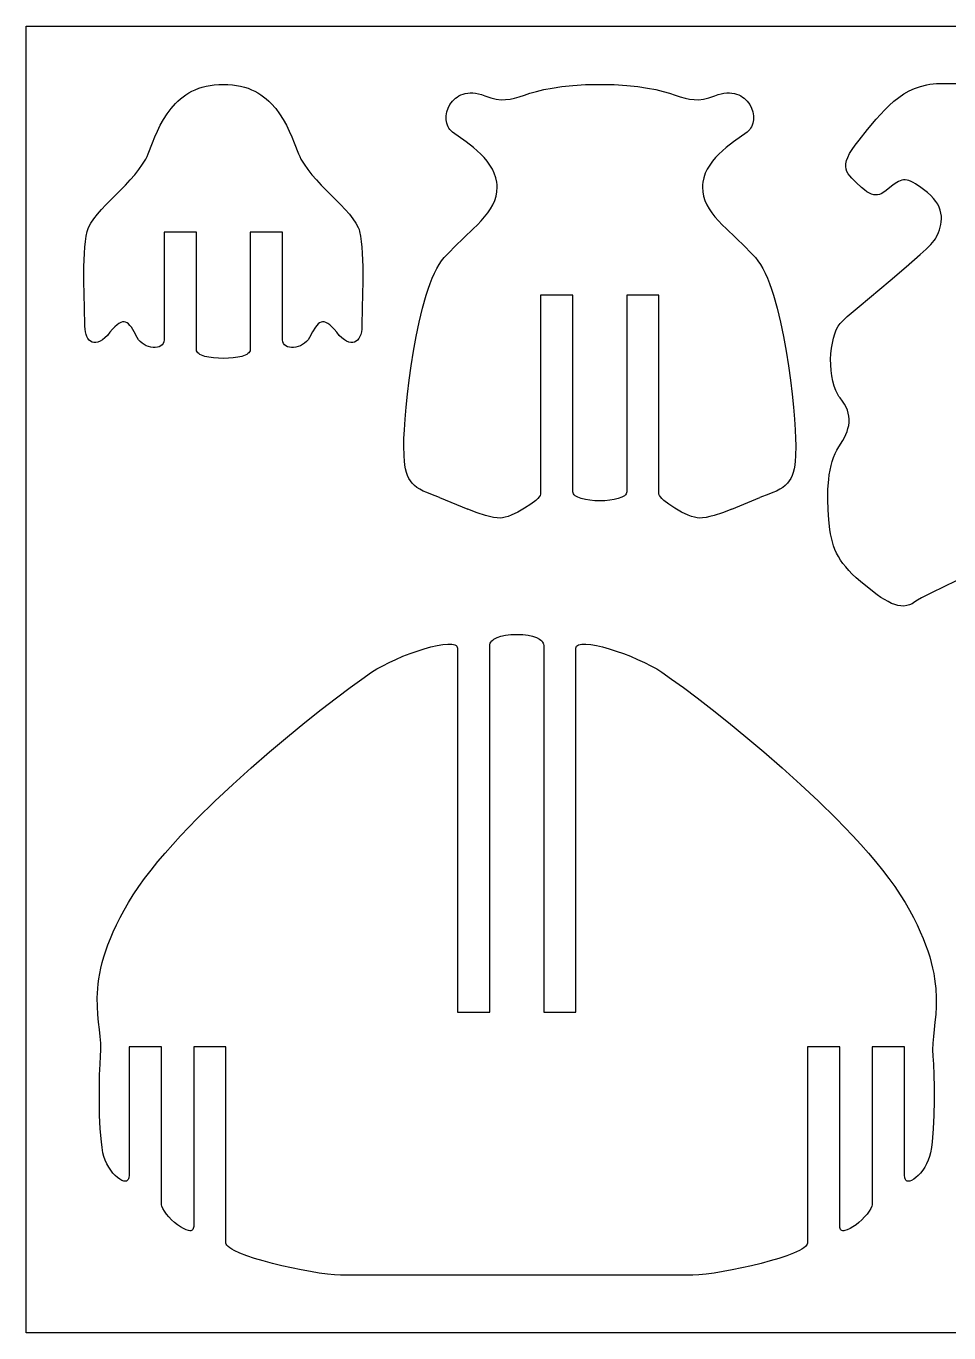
# Model space of a CAD drawing. Extents: x -1907 to 1907, y -3764 to 3764.
# Drawn here: x -1907 to -877, y 2307 to 3764 of the extents above; entities that cross this region are included whole.
import ezdxf

# ---------------------------------------------------------------- set-up
doc = ezdxf.new("R2010")
doc.units = 0
doc.header["$MEASUREMENT"] = 0
doc.layers.get('0').update_dxf_attribs({"linetype": 'CONTINUOUS'})

msp = doc.modelspace()

# ---------------------------------------------------------------- linework, layer by layer
for p, q in [((-1907, 3764.3), (1907, 3764.3)), ((-1907, 2306.6), (-1907, 3764.3)), ((-1728.7, 3687.7), (-1725.3, 3689.7)), ((-1725.3, 3689.7), (-1721.9, 3691.6)), ((-1721.9, 3691.6), (-1718.2, 3693.3)), ((-1718.2, 3693.3), (-1714.3, 3694.9)), ((-1714.3, 3694.9), (-1710.3, 3696.2)), ((-1710.3, 3696.2), (-1706, 3697.3)), ((-1706, 3697.3), (-1701.5, 3698.2)), ((-1701.5, 3698.2), (-1696.9, 3698.8)), ((-1696.9, 3698.8), (-1692, 3699.2)), ((-1692, 3699.2), (-1686.8, 3699.3)), ((-1686.8, 3699.3), (-1681.7, 3699.2)), ((-1681.7, 3699.2), (-1676.8, 3698.8)), ((-1676.8, 3698.8), (-1672.1, 3698.2)), ((-1672.1, 3698.2), (-1667.7, 3697.3)), ((-1667.7, 3697.3), (-1663.4, 3696.2)), ((-1663.4, 3696.2), (-1659.3, 3694.9)), ((-1659.3, 3694.9), (-1655.5, 3693.3)), ((-1655.5, 3693.3), (-1651.8, 3691.6)), ((-1651.8, 3691.6), (-1648.3, 3689.7)), ((-1648.3, 3689.7), (-1645, 3687.7)), ((-1421.7, 3687.5), (-1419.3, 3688.4)), ((-1419.3, 3688.4), (-1416.8, 3689.1)), ((-1416.8, 3689.1), (-1414.1, 3689.6)), ((-1414.1, 3689.6), (-1411.3, 3689.8)), ((-1411.3, 3689.8), (-1408.4, 3689.7)), ((-1408.4, 3689.7), (-1405.3, 3689.4)), ((-1405.3, 3689.4), (-1402, 3688.8)), ((-1402, 3688.8), (-1398.7, 3687.9)), ((-1398.7, 3687.9), (-1395.1, 3686.6)), ((-1350.9, 3687.3), (-1344.6, 3689.3)), ((-1344.6, 3689.3), (-1337.4, 3691.4)), ((-1337.4, 3691.4), (-1329.3, 3693.4)), ((-1329.3, 3693.4), (-1319.9, 3695.2)), ((-1319.9, 3695.2), (-1309.2, 3696.9)), ((-1309.2, 3696.9), (-1296.9, 3698.2)), ((-1296.9, 3698.2), (-1282.8, 3699)), ((-1282.8, 3699), (-1266.7, 3699.3)), ((-1266.7, 3699.3), (-1250.6, 3699)), ((-1250.6, 3699), (-1236.5, 3698.2)), ((-1236.5, 3698.2), (-1224.1, 3696.9)), ((-1224.1, 3696.9), (-1213.4, 3695.2)), ((-1213.4, 3695.2), (-1204, 3693.4)), ((-1204, 3693.4), (-1195.9, 3691.4)), ((-1195.9, 3691.4), (-1188.8, 3689.3)), ((-1188.8, 3689.3), (-1182.4, 3687.3)), ((-1138.2, 3686.6), (-1134.7, 3687.9)), ((-1134.7, 3687.9), (-1131.3, 3688.8)), ((-1131.3, 3688.8), (-1128.1, 3689.4)), ((-1128.1, 3689.4), (-1125, 3689.7)), ((-1125, 3689.7), (-1122, 3689.8)), ((-1122, 3689.8), (-1119.2, 3689.6)), ((-1119.2, 3689.6), (-1116.5, 3689.1)), ((-1116.5, 3689.1), (-1114, 3688.4)), ((-1114, 3688.4), (-1111.6, 3687.5)), ((-933, 3684.8), (-927.3, 3688.6)), ((-927.3, 3688.6), (-921.4, 3692)), ((-921.4, 3692), (-915.3, 3694.8)), ((-915.3, 3694.8), (-908.7, 3697.1)), ((-908.7, 3697.1), (-901.8, 3698.8)), ((-901.8, 3698.8), (-898.2, 3699.4)), ((-898.2, 3699.4), (-894.6, 3699.9)), ((-894.6, 3699.9), (-890.8, 3700.1)), ((-890.8, 3700.1), (-886.8, 3700.2)), ((-886.8, 3700.2), (-646.8, 3700.2)), ((-1745.2, 3672.3), (-1740.3, 3677.9)), ((-1740.3, 3677.9), (-1737.6, 3680.5)), ((-1737.6, 3680.5), (-1734.8, 3683)), ((-1734.8, 3683), (-1731.8, 3685.4)), ((-1731.8, 3685.4), (-1728.7, 3687.7)), ((-1645, 3687.7), (-1641.9, 3685.4)), ((-1641.9, 3685.4), (-1638.9, 3683)), ((-1638.9, 3683), (-1636, 3680.5)), ((-1636, 3680.5), (-1633.4, 3677.9)), ((-1633.4, 3677.9), (-1628.4, 3672.3)), ((-1436, 3672.7), (-1433.9, 3676.8)), ((-1433.9, 3676.8), (-1432.6, 3678.7)), ((-1432.6, 3678.7), (-1431.2, 3680.5)), ((-1431.2, 3680.5), (-1429.6, 3682.2)), ((-1429.6, 3682.2), (-1427.9, 3683.8)), ((-1427.9, 3683.8), (-1426, 3685.2)), ((-1426, 3685.2), (-1423.9, 3686.5)), ((-1423.9, 3686.5), (-1421.7, 3687.5)), ((-1395.1, 3686.6), (-1388.4, 3684.3)), ((-1388.4, 3684.3), (-1382.4, 3682.8)), ((-1382.4, 3682.8), (-1376.9, 3682.2)), ((-1376.9, 3682.2), (-1371.8, 3682.3)), ((-1371.8, 3682.3), (-1366.8, 3682.9)), ((-1366.8, 3682.9), (-1361.8, 3684)), ((-1361.8, 3684), (-1356.6, 3685.5)), ((-1356.6, 3685.5), (-1350.9, 3687.3)), ((-1182.4, 3687.3), (-1176.8, 3685.5)), ((-1176.8, 3685.5), (-1171.5, 3684)), ((-1171.5, 3684), (-1166.5, 3682.9)), ((-1166.5, 3682.9), (-1161.5, 3682.3)), ((-1161.5, 3682.3), (-1156.4, 3682.2)), ((-1156.4, 3682.2), (-1150.9, 3682.8)), ((-1150.9, 3682.8), (-1144.9, 3684.3)), ((-1144.9, 3684.3), (-1138.2, 3686.6)), ((-1111.6, 3687.5), (-1109.4, 3686.5)), ((-1109.4, 3686.5), (-1107.4, 3685.2)), ((-1107.4, 3685.2), (-1105.5, 3683.8)), ((-1105.5, 3683.8), (-1103.7, 3682.2)), ((-1103.7, 3682.2), (-1102.1, 3680.5)), ((-1102.1, 3680.5), (-1100.7, 3678.7)), ((-1100.7, 3678.7), (-1099.4, 3676.8)), ((-1099.4, 3676.8), (-1097.3, 3672.7)), ((-948.6, 3671), (-943.6, 3675.9)), ((-943.6, 3675.9), (-938.4, 3680.5)), ((-938.4, 3680.5), (-933, 3684.8)), ((-1757.2, 3653.6), (-1753.6, 3660.1)), ((-1753.6, 3660.1), (-1749.7, 3666.3)), ((-1749.7, 3666.3), (-1745.2, 3672.3)), ((-1628.4, 3672.3), (-1624, 3666.3)), ((-1624, 3666.3), (-1620, 3660.1)), ((-1620, 3660.1), (-1616.5, 3653.6)), ((-1438.1, 3664.2), (-1437.4, 3668.5)), ((-1438.1, 3659.9), (-1438.1, 3664.2)), ((-1437.9, 3657.9), (-1438.1, 3659.9)), ((-1437.4, 3668.5), (-1436, 3672.7)), ((-1097.3, 3672.7), (-1095.9, 3668.5)), ((-1095.9, 3668.5), (-1095.2, 3664.2)), ((-1095.2, 3659.9), (-1095.5, 3657.9)), ((-1095.2, 3664.2), (-1095.2, 3659.9)), ((-967.8, 3649), (-958.3, 3660.4)), ((-958.3, 3660.4), (-953.5, 3665.8)), ((-953.5, 3665.8), (-948.6, 3671)), ((-1763.3, 3640.6), (-1760.4, 3647.1)), ((-1760.4, 3647.1), (-1757.2, 3653.6)), ((-1616.5, 3653.6), (-1613.3, 3647.1)), ((-1613.3, 3647.1), (-1610.3, 3640.6)), ((-1437.4, 3655.9), (-1437.9, 3657.9)), ((-1436.8, 3653.9), (-1437.4, 3655.9)), ((-1436, 3652.1), (-1436.8, 3653.9)), ((-1435.1, 3650.4), (-1436, 3652.1)), ((-1433.9, 3648.8), (-1435.1, 3650.4)), ((-1432.6, 3647.4), (-1433.9, 3648.8)), ((-1431, 3646.1), (-1432.6, 3647.4)), ((-1415.9, 3635.2), (-1431, 3646.1)), ((-1102.3, 3646.1), (-1117.4, 3635.2)), ((-1100.8, 3647.4), (-1102.3, 3646.1)), ((-1099.4, 3648.8), (-1100.8, 3647.4)), ((-1098.3, 3650.4), (-1099.4, 3648.8)), ((-1097.3, 3652.1), (-1098.3, 3650.4)), ((-1096.5, 3653.9), (-1097.3, 3652.1)), ((-1095.9, 3655.9), (-1096.5, 3653.9)), ((-1095.5, 3657.9), (-1095.9, 3655.9)), ((-977.2, 3637.2), (-967.8, 3649)), ((-1770.8, 3621.8), (-1766, 3634.1)), ((-1766, 3634.1), (-1763.3, 3640.6)), ((-1610.3, 3640.6), (-1607.7, 3634.1)), ((-1607.7, 3634.1), (-1602.9, 3621.8)), ((-1407.6, 3628.7), (-1415.9, 3635.2)), ((-1117.4, 3635.2), (-1125.7, 3628.7)), ((-985.1, 3626.6), (-981.5, 3631.6)), ((-981.5, 3631.6), (-977.2, 3637.2)), ((-1777, 3610.1), (-1773.5, 3615.9)), ((-1773.5, 3615.9), (-1772, 3618.9)), ((-1772, 3618.9), (-1770.8, 3621.8)), ((-1602.9, 3621.8), (-1601.6, 3618.9)), ((-1601.6, 3618.9), (-1600.2, 3615.9)), ((-1600.2, 3615.9), (-1596.7, 3610.1)), ((-1403.6, 3625.2), (-1407.6, 3628.7)), ((-1399.6, 3621.5), (-1403.6, 3625.2)), ((-1395.9, 3617.6), (-1399.6, 3621.5)), ((-1392.4, 3613.5), (-1395.9, 3617.6)), ((-1137.4, 3617.6), (-1140.9, 3613.5)), ((-1133.7, 3621.5), (-1137.4, 3617.6)), ((-1129.8, 3625.2), (-1133.7, 3621.5)), ((-1125.7, 3628.7), (-1129.8, 3625.2)), ((-991.2, 3614.2), (-989.9, 3617.9)), ((-989.9, 3617.9), (-987.8, 3622)), ((-987.8, 3622), (-985.1, 3626.6)), ((-1785.7, 3598.5), (-1781.1, 3604.3)), ((-1781.1, 3604.3), (-1777, 3610.1)), ((-1596.7, 3610.1), (-1592.6, 3604.3)), ((-1592.6, 3604.3), (-1587.9, 3598.5)), ((-1389.3, 3609.3), (-1392.4, 3613.5)), ((-1386.6, 3604.8), (-1389.3, 3609.3)), ((-1384.4, 3600.1), (-1386.6, 3604.8)), ((-1146.7, 3604.8), (-1149, 3600.1)), ((-1144, 3609.3), (-1146.7, 3604.8)), ((-1140.9, 3613.5), (-1144, 3609.3)), ((-992.1, 3607.7), (-991.9, 3610.8)), ((-991.7, 3604.8), (-992.1, 3607.7)), ((-991.9, 3610.8), (-991.2, 3614.2)), ((-990.8, 3602.2), (-991.7, 3604.8)), ((-989.4, 3599.6), (-990.8, 3602.2)), ((-1807.1, 3575.8), (-1796.1, 3587)), ((-1796.1, 3587), (-1790.8, 3592.7)), ((-1790.8, 3592.7), (-1785.7, 3598.5)), ((-1587.9, 3598.5), (-1582.9, 3592.7)), ((-1582.9, 3592.7), (-1577.6, 3587)), ((-1577.6, 3587), (-1566.5, 3575.8)), ((-1382.7, 3595.2), (-1384.4, 3600.1)), ((-1381.6, 3590.1), (-1382.7, 3595.2)), ((-1381.3, 3587.4), (-1381.6, 3590.1)), ((-1381.3, 3584.8), (-1381.3, 3587.4)), ((-1152, 3587.4), (-1152.1, 3584.8)), ((-1151.7, 3590.1), (-1152, 3587.4)), ((-1150.6, 3595.2), (-1151.7, 3590.1)), ((-1149, 3600.1), (-1150.6, 3595.2)), ((-987.6, 3597.2), (-989.4, 3599.6)), ((-985.5, 3594.8), (-987.6, 3597.2)), ((-980.4, 3589.8), (-985.5, 3594.8)), ((-974.4, 3584.3), (-980.4, 3589.8)), ((-939.1, 3587.1), (-947, 3580.8)), ((-935.1, 3589.9), (-939.1, 3587.1)), ((-933.2, 3591), (-935.1, 3589.9)), ((-931.3, 3591.8), (-933.2, 3591)), ((-929.5, 3592.4), (-931.3, 3591.8)), ((-927.6, 3592.7), (-929.5, 3592.4)), ((-925.7, 3592.8), (-927.6, 3592.7)), ((-923.7, 3592.5), (-925.7, 3592.8)), ((-921.6, 3591.9), (-923.7, 3592.5)), ((-919.3, 3591.1), (-921.6, 3591.9)), ((-916.9, 3589.9), (-919.3, 3591.1)), ((-914.3, 3588.3), (-916.9, 3589.9)), ((-908.2, 3584.2), (-914.3, 3588.3)), ((-1817.9, 3564.9), (-1807.1, 3575.8)), ((-1566.5, 3575.8), (-1555.8, 3564.9)), ((-1384, 3569.6), (-1382.5, 3574.4)), ((-1382.5, 3574.4), (-1381.6, 3579.5)), ((-1381.6, 3579.5), (-1381.3, 3584.8)), ((-1152.1, 3584.8), (-1151.7, 3579.5)), ((-1151.7, 3579.5), (-1150.8, 3574.4)), ((-1150.8, 3574.4), (-1149.3, 3569.6)), ((-971.3, 3581.6), (-974.4, 3584.3)), ((-968.5, 3579.5), (-971.3, 3581.6)), ((-965.8, 3577.9), (-968.5, 3579.5)), ((-963.3, 3576.9), (-965.8, 3577.9)), ((-961, 3576.2), (-963.3, 3576.9)), ((-958.7, 3576), (-961, 3576.2)), ((-956.6, 3576.1), (-958.7, 3576)), ((-954.6, 3576.6), (-956.6, 3576.1)), ((-952.6, 3577.3), (-954.6, 3576.6)), ((-950.7, 3578.3), (-952.6, 3577.3)), ((-947, 3580.8), (-950.7, 3578.3)), ((-901, 3578.5), (-908.2, 3584.2)), ((-897.3, 3575.3), (-901, 3578.5)), ((-894.2, 3572), (-897.3, 3575.3)), ((-891.6, 3568.8), (-894.2, 3572)), ((-1827.4, 3554.4), (-1822.9, 3559.6)), ((-1822.9, 3559.6), (-1817.9, 3564.9)), ((-1555.8, 3564.9), (-1550.8, 3559.6)), ((-1550.8, 3559.6), (-1546.2, 3554.4)), ((-1391.7, 3556), (-1388.6, 3560.4)), ((-1388.6, 3560.4), (-1386.1, 3565)), ((-1386.1, 3565), (-1384, 3569.6)), ((-1149.3, 3569.6), (-1147.2, 3565)), ((-1147.2, 3565), (-1144.7, 3560.4)), ((-1144.7, 3560.4), (-1141.6, 3556)), ((-889.5, 3565.5), (-891.6, 3568.8)), ((-887.9, 3562.2), (-889.5, 3565.5)), ((-886.7, 3558.9), (-887.9, 3562.2)), ((-885.9, 3555.7), (-886.7, 3558.9)), ((-1837.3, 3539.6), (-1834.8, 3544.4)), ((-1834.8, 3544.4), (-1831.4, 3549.3)), ((-1831.4, 3549.3), (-1827.4, 3554.4)), ((-1546.2, 3554.4), (-1542.2, 3549.3)), ((-1542.2, 3549.3), (-1538.9, 3544.4)), ((-1538.9, 3544.4), (-1536.4, 3539.6)), ((-1407.9, 3538.1), (-1403.3, 3542.6)), ((-1403.3, 3542.6), (-1399, 3547.1)), ((-1399, 3547.1), (-1395.2, 3551.6)), ((-1395.2, 3551.6), (-1391.7, 3556)), ((-1141.6, 3556), (-1138.2, 3551.6)), ((-1138.2, 3551.6), (-1134.3, 3547.1)), ((-1134.3, 3547.1), (-1130, 3542.6)), ((-1130, 3542.6), (-1125.4, 3538.1)), ((-886.7, 3539.9), (-886, 3542.9)), ((-886, 3542.9), (-885.5, 3546.1)), ((-885.4, 3552.4), (-885.9, 3555.7)), ((-885.5, 3546.1), (-885.3, 3549.2)), ((-885.3, 3549.2), (-885.4, 3552.4)), ((-1840.8, 3524.2), (-1840, 3530)), ((-1840, 3530), (-1838.9, 3535)), ((-1838.9, 3535), (-1838.2, 3537.3)), ((-1838.2, 3537.3), (-1837.3, 3539.6)), ((-1752.9, 3534.6), (-1752.9, 3414.2)), ((-1716.9, 3534.6), (-1752.9, 3534.6)), ((-1716.9, 3403.2), (-1716.9, 3534.6)), ((-1656.8, 3534.6), (-1656.8, 3403.2)), ((-1620.7, 3534.6), (-1656.8, 3534.6)), ((-1620.7, 3414.2), (-1620.7, 3534.6)), ((-1536.4, 3539.6), (-1535.4, 3537.3)), ((-1535.4, 3537.3), (-1534.7, 3535)), ((-1534.7, 3535), (-1533.7, 3530)), ((-1533.7, 3530), (-1532.9, 3524.2)), ((-1428.8, 3517.9), (-1417.9, 3528.4)), ((-1417.9, 3528.4), (-1407.9, 3538.1)), ((-1125.4, 3538.1), (-1115.4, 3528.4)), ((-1115.4, 3528.4), (-1104.5, 3517.9)), ((-892, 3526.9), (-891.1, 3528.4)), ((-891.1, 3528.4), (-888.6, 3534)), ((-888.6, 3534), (-887.5, 3536.9)), ((-887.5, 3536.9), (-886.7, 3539.9)), ((-1841.9, 3510.9), (-1841.4, 3517.8)), ((-1841.4, 3517.8), (-1840.8, 3524.2)), ((-1532.9, 3524.2), (-1532.2, 3517.8)), ((-1532.2, 3517.8), (-1531.8, 3510.9)), ((-1434.5, 3512.1), (-1428.8, 3517.9)), ((-1104.5, 3517.9), (-1098.8, 3512.1)), ((-909, 3509.4), (-902.5, 3515.5)), ((-902.5, 3515.5), (-897.2, 3520.8)), ((-897.2, 3520.8), (-893.3, 3525.2)), ((-893.3, 3525.2), (-892, 3526.9)), ((-1842.4, 3495.9), (-1841.9, 3510.9)), ((-1531.8, 3510.9), (-1531.3, 3495.9)), ((-1448.6, 3493.9), (-1445.9, 3498.5)), ((-1445.9, 3498.5), (-1443.2, 3502.6)), ((-1443.2, 3502.6), (-1440.3, 3506)), ((-1440.3, 3506), (-1434.5, 3512.1)), ((-1098.8, 3512.1), (-1093, 3506)), ((-1093, 3506), (-1090.2, 3502.6)), ((-1090.2, 3502.6), (-1087.4, 3498.5)), ((-1087.4, 3498.5), (-1084.7, 3493.9)), ((-924.8, 3495.6), (-909, 3509.4)), ((-1842.4, 3480.1), (-1842.4, 3495.9)), ((-1531.3, 3495.9), (-1531.2, 3480.1)), ((-1453.7, 3483.2), (-1451.2, 3488.8)), ((-1451.2, 3488.8), (-1448.6, 3493.9)), ((-1084.7, 3493.9), (-1082.1, 3488.8)), ((-1082.1, 3488.8), (-1079.6, 3483.2)), ((-942.6, 3480.5), (-924.8, 3495.6)), ((-1842.2, 3464.7), (-1842.4, 3480.1)), ((-1531.2, 3480.1), (-1531.5, 3464.7)), ((-1460.5, 3464), (-1458.3, 3470.8)), ((-1458.3, 3470.8), (-1456.1, 3477.2)), ((-1456.1, 3477.2), (-1453.7, 3483.2)), ((-1079.6, 3483.2), (-1077.3, 3477.2)), ((-1077.3, 3477.2), (-1075, 3470.8)), ((-1075, 3470.8), (-1072.8, 3464)), ((-977.2, 3451.5), (-942.6, 3480.5)), ((-1841.8, 3450.5), (-1842.2, 3464.7)), ((-1531.5, 3464.7), (-1531.8, 3450.5)), ((-1464.6, 3449.6), (-1460.5, 3464)), ((-1332.8, 3464), (-1332.8, 3242)), ((-1296.7, 3464), (-1332.8, 3464)), ((-1296.7, 3244.9), (-1296.7, 3464)), ((-1236.6, 3464), (-1236.6, 3244.9)), ((-1200.6, 3464), (-1236.6, 3464)), ((-1200.6, 3242), (-1200.6, 3464)), ((-1072.8, 3464), (-1068.7, 3449.6)), ((-1841.4, 3429.7), (-1841.8, 3450.5)), ((-1531.8, 3450.5), (-1532.3, 3429.7)), ((-1468.3, 3434.2), (-1464.6, 3449.6)), ((-1068.7, 3449.6), (-1065, 3434.2)), ((-995.1, 3435.8), (-990.4, 3440.2)), ((-990.4, 3440.2), (-977.2, 3451.5)), ((-1841.2, 3426.3), (-1841.4, 3429.7)), ((-1840.8, 3423.2), (-1841.2, 3426.3)), ((-1810.5, 3426.1), (-1813.4, 3422.7)), ((-1807.9, 3428.9), (-1810.5, 3426.1)), ((-1805.5, 3431.1), (-1807.9, 3428.9)), ((-1803.3, 3432.7), (-1805.5, 3431.1)), ((-1801.3, 3433.8), (-1803.3, 3432.7)), ((-1799.3, 3434.4), (-1801.3, 3433.8)), ((-1797.6, 3434.5), (-1799.3, 3434.4)), ((-1795.9, 3434.1), (-1797.6, 3434.5)), ((-1794.2, 3433.3), (-1795.9, 3434.1)), ((-1792.6, 3432.1), (-1794.2, 3433.3)), ((-1791.1, 3430.4), (-1792.6, 3432.1)), ((-1789.5, 3428.4), (-1791.1, 3430.4)), ((-1786.3, 3423.3), (-1789.5, 3428.4)), ((-1584.1, 3428.4), (-1587.3, 3423.3)), ((-1582.6, 3430.4), (-1584.1, 3428.4)), ((-1581, 3432.1), (-1582.6, 3430.4)), ((-1579.4, 3433.3), (-1581, 3432.1)), ((-1577.8, 3434.1), (-1579.4, 3433.3)), ((-1576.1, 3434.5), (-1577.8, 3434.1)), ((-1574.3, 3434.4), (-1576.1, 3434.5)), ((-1572.4, 3433.8), (-1574.3, 3434.4)), ((-1570.4, 3432.7), (-1572.4, 3433.8)), ((-1568.1, 3431.1), (-1570.4, 3432.7)), ((-1565.7, 3428.9), (-1568.1, 3431.1)), ((-1563.1, 3426.1), (-1565.7, 3428.9)), ((-1560.3, 3422.7), (-1563.1, 3426.1)), ((-1532.4, 3426.3), (-1532.8, 3423.2)), ((-1532.3, 3429.7), (-1532.4, 3426.3)), ((-1471.6, 3418.1), (-1468.3, 3434.2)), ((-1065, 3434.2), (-1061.7, 3418.1)), ((-1004.4, 3421.1), (-1002.7, 3425.6)), ((-1002.7, 3425.6), (-1000.6, 3429.4)), ((-1000.6, 3429.4), (-998.4, 3432.5)), ((-998.4, 3432.5), (-995.1, 3435.8)), ((-1840.1, 3420.4), (-1840.8, 3423.2)), ((-1839.2, 3418), (-1840.1, 3420.4)), ((-1838.1, 3415.9), (-1839.2, 3418)), ((-1836.7, 3414.1), (-1838.1, 3415.9)), ((-1835.1, 3412.8), (-1836.7, 3414.1)), ((-1833.3, 3411.9), (-1835.1, 3412.8)), ((-1831.3, 3411.4), (-1833.3, 3411.9)), ((-1829.2, 3411.4), (-1831.3, 3411.4)), ((-1826.9, 3411.9), (-1829.2, 3411.4)), ((-1824.4, 3412.9), (-1826.9, 3411.9)), ((-1821.8, 3414.5), (-1824.4, 3412.9)), ((-1819.1, 3416.6), (-1821.8, 3414.5)), ((-1816.3, 3419.3), (-1819.1, 3416.6)), ((-1813.4, 3422.7), (-1816.3, 3419.3)), ((-1782.9, 3416.9), (-1786.3, 3423.3)), ((-1781.4, 3414.5), (-1782.9, 3416.9)), ((-1779.5, 3412.4), (-1781.4, 3414.5)), ((-1777.5, 3410.5), (-1779.5, 3412.4)), ((-1753.2, 3412.1), (-1753.9, 3410.2)), ((-1752.9, 3414.2), (-1753.2, 3412.1)), ((-1620.5, 3412.1), (-1620.7, 3414.2)), ((-1619.7, 3410.2), (-1620.5, 3412.1)), ((-1594.1, 3412.4), (-1596.2, 3410.5)), ((-1592.3, 3414.5), (-1594.1, 3412.4)), ((-1590.8, 3416.9), (-1592.3, 3414.5)), ((-1587.3, 3423.3), (-1590.8, 3416.9)), ((-1557.4, 3419.3), (-1560.3, 3422.7)), ((-1554.5, 3416.6), (-1557.4, 3419.3)), ((-1551.8, 3414.5), (-1554.5, 3416.6)), ((-1549.2, 3412.9), (-1551.8, 3414.5)), ((-1546.8, 3411.9), (-1549.2, 3412.9)), ((-1544.5, 3411.4), (-1546.8, 3411.9)), ((-1542.3, 3411.4), (-1544.5, 3411.4)), ((-1540.4, 3411.9), (-1542.3, 3411.4)), ((-1538.6, 3412.8), (-1540.4, 3411.9)), ((-1537, 3414.1), (-1538.6, 3412.8)), ((-1535.6, 3415.9), (-1537, 3414.1)), ((-1534.4, 3418), (-1535.6, 3415.9)), ((-1533.5, 3420.4), (-1534.4, 3418)), ((-1532.8, 3423.2), (-1533.5, 3420.4)), ((-1474.6, 3401.7), (-1471.6, 3418.1)), ((-1061.7, 3418.1), (-1058.7, 3401.7)), ((-1007.1, 3410.7), (-1005.9, 3416.1)), ((-1005.9, 3416.1), (-1004.4, 3421.1)), ((-1775.2, 3409), (-1777.5, 3410.5)), ((-1772.8, 3407.8), (-1775.2, 3409)), ((-1770.3, 3406.8), (-1772.8, 3407.8)), ((-1767.7, 3406.2), (-1770.3, 3406.8)), ((-1765.2, 3405.8), (-1767.7, 3406.2)), ((-1762.8, 3405.8), (-1765.2, 3405.8)), ((-1760.5, 3406), (-1762.8, 3405.8)), ((-1758.4, 3406.6), (-1760.5, 3406)), ((-1756.6, 3407.5), (-1758.4, 3406.6)), ((-1755.1, 3408.7), (-1756.6, 3407.5)), ((-1753.9, 3410.2), (-1755.1, 3408.7)), ((-1716.7, 3402), (-1716.9, 3403.2)), ((-1716.2, 3400.9), (-1716.7, 3402)), ((-1715.4, 3399.9), (-1716.2, 3400.9)), ((-1714.3, 3399), (-1715.4, 3399.9)), ((-1712.9, 3398.1), (-1714.3, 3399)), ((-1711.3, 3397.3), (-1712.9, 3398.1)), ((-1707.5, 3395.9), (-1711.3, 3397.3)), ((-1662.3, 3397.3), (-1666.2, 3395.9)), ((-1660.7, 3398.1), (-1662.3, 3397.3)), ((-1659.4, 3399), (-1660.7, 3398.1)), ((-1658.3, 3399.9), (-1659.4, 3399)), ((-1657.5, 3400.9), (-1658.3, 3399.9)), ((-1657, 3402), (-1657.5, 3400.9)), ((-1656.8, 3403.2), (-1657, 3402)), ((-1618.6, 3408.7), (-1619.7, 3410.2)), ((-1617.1, 3407.5), (-1618.6, 3408.7)), ((-1615.2, 3406.6), (-1617.1, 3407.5)), ((-1613.1, 3406), (-1615.2, 3406.6)), ((-1610.9, 3405.8), (-1613.1, 3406)), ((-1608.4, 3405.8), (-1610.9, 3405.8)), ((-1605.9, 3406.2), (-1608.4, 3405.8)), ((-1603.4, 3406.8), (-1605.9, 3406.2)), ((-1600.9, 3407.8), (-1603.4, 3406.8)), ((-1598.5, 3409), (-1600.9, 3407.8)), ((-1596.2, 3410.5), (-1598.5, 3409)), ((-1477.2, 3385.3), (-1474.6, 3401.7)), ((-1058.7, 3401.7), (-1056.2, 3385.3)), ((-1009, 3392.6), (-1008.7, 3398.8)), ((-1008.7, 3398.8), (-1008, 3404.9)), ((-1008, 3404.9), (-1007.1, 3410.7)), ((-1702.9, 3394.9), (-1707.5, 3395.9)), ((-1697.9, 3394.1), (-1702.9, 3394.9)), ((-1692.4, 3393.7), (-1697.9, 3394.1)), ((-1686.8, 3393.5), (-1692.4, 3393.7)), ((-1681.2, 3393.7), (-1686.8, 3393.5)), ((-1675.8, 3394.1), (-1681.2, 3393.7)), ((-1670.7, 3394.9), (-1675.8, 3394.1)), ((-1666.2, 3395.9), (-1670.7, 3394.9)), ((-1479.4, 3369.2), (-1477.2, 3385.3)), ((-1056.2, 3385.3), (-1053.9, 3369.2)), ((-1008.9, 3386.4), (-1009, 3392.6)), ((-1008.5, 3380.2), (-1008.9, 3386.4)), ((-1481.3, 3353.8), (-1479.4, 3369.2)), ((-1053.9, 3369.2), (-1052.1, 3353.8)), ((-1007.8, 3374.1), (-1008.5, 3380.2)), ((-1006.7, 3368.3), (-1007.8, 3374.1)), ((-1005.2, 3362.8), (-1006.7, 3368.3)), ((-1482.8, 3339.2), (-1481.3, 3353.8)), ((-1052.1, 3353.8), (-1050.6, 3339.2)), ((-1003.4, 3357.8), (-1005.2, 3362.8)), ((-1001.1, 3353.3), (-1003.4, 3357.8)), ((-999.8, 3351.3), (-1001.1, 3353.3)), ((-1483.9, 3325.9), (-1482.8, 3339.2)), ((-1050.6, 3339.2), (-1049.4, 3325.9)), ((-998.4, 3349.5), (-999.8, 3351.3)), ((-995.7, 3346), (-998.4, 3349.5)), ((-993.5, 3342.6), (-995.7, 3346)), ((-991.6, 3339.2), (-993.5, 3342.6)), ((-990.3, 3335.8), (-991.6, 3339.2)), ((-1484.8, 3314.1), (-1483.9, 3325.9)), ((-1049.4, 3325.9), (-1048.6, 3314.1)), ((-989.3, 3332.4), (-990.3, 3335.8)), ((-988.6, 3329), (-989.3, 3332.4)), ((-988.4, 3325.7), (-988.6, 3329)), ((-988.5, 3322.3), (-988.4, 3325.7)), ((-1485.3, 3304.2), (-1484.8, 3314.1)), ((-1048.6, 3314.1), (-1048.1, 3304.2)), ((-993.6, 3305.4), (-992, 3308.8)), ((-992, 3308.8), (-990.7, 3312.2)), ((-990.7, 3312.2), (-989.7, 3315.6)), ((-989.7, 3315.6), (-988.9, 3318.9)), ((-988.9, 3318.9), (-988.5, 3322.3)), ((-1485.4, 3296.5), (-1485.3, 3304.2)), ((-1485.2, 3284.6), (-1485.4, 3296.5)), ((-1048.1, 3304.2), (-1047.9, 3296.5)), ((-1047.9, 3296.5), (-1048.1, 3284.6)), ((-1002, 3291.4), (-999.8, 3295.1)), ((-999.8, 3295.1), (-995.4, 3302)), ((-995.4, 3302), (-993.6, 3305.4)), ((-1484.8, 3279.4), (-1485.2, 3284.6)), ((-1048.1, 3284.6), (-1048.5, 3279.4)), ((-1007.3, 3278.7), (-1005.8, 3283.2)), ((-1005.8, 3283.2), (-1004, 3287.5)), ((-1004, 3287.5), (-1002, 3291.4)), ((-1484.3, 3274.7), (-1484.8, 3279.4)), ((-1483.6, 3270.4), (-1484.3, 3274.7)), ((-1482.6, 3266.5), (-1483.6, 3270.4)), ((-1481.4, 3263), (-1482.6, 3266.5)), ((-1050.7, 3266.5), (-1051.9, 3263)), ((-1049.7, 3270.4), (-1050.7, 3266.5)), ((-1049, 3274.7), (-1049.7, 3270.4)), ((-1048.5, 3279.4), (-1049, 3274.7)), ((-1010.5, 3263.9), (-1009.6, 3269)), ((-1009.6, 3269), (-1008.6, 3274)), ((-1008.6, 3274), (-1007.3, 3278.7)), ((-1479.9, 3259.8), (-1481.4, 3263)), ((-1478.1, 3256.9), (-1479.9, 3259.8)), ((-1476, 3254.3), (-1478.1, 3256.9)), ((-1473.6, 3251.9), (-1476, 3254.3)), ((-1470.8, 3249.7), (-1473.6, 3251.9)), ((-1059.7, 3251.9), (-1062.5, 3249.7)), ((-1057.3, 3254.3), (-1059.7, 3251.9)), ((-1055.2, 3256.9), (-1057.3, 3254.3)), ((-1053.4, 3259.8), (-1055.2, 3256.9)), ((-1051.9, 3263), (-1053.4, 3259.8)), ((-1012, 3247.6), (-1011.2, 3258.6)), ((-1011.2, 3258.6), (-1010.5, 3263.9)), ((-1467.6, 3247.6), (-1470.8, 3249.7)), ((-1463.9, 3245.7), (-1467.6, 3247.6)), ((-1459.9, 3243.9), (-1463.9, 3245.7)), ((-1455.3, 3242.1), (-1459.9, 3243.9)), ((-1445.4, 3238.3), (-1455.3, 3242.1)), ((-1445.4, 3238.3), (-1414, 3225.4)), ((-1335.8, 3237.2), (-1338, 3235.2)), ((-1334.2, 3239.1), (-1335.8, 3237.2)), ((-1333.1, 3240.7), (-1334.2, 3239.1)), ((-1332.8, 3242), (-1333.1, 3240.7)), ((-1296.5, 3243.7), (-1296.7, 3244.9)), ((-1296, 3242.5), (-1296.5, 3243.7)), ((-1295.2, 3241.5), (-1296, 3242.5)), ((-1294.1, 3240.5), (-1295.2, 3241.5)), ((-1292.8, 3239.6), (-1294.1, 3240.5)), ((-1291.2, 3238.7), (-1292.8, 3239.6)), ((-1287.3, 3237.3), (-1291.2, 3238.7)), ((-1282.8, 3236.2), (-1287.3, 3237.3)), ((-1277.7, 3235.4), (-1282.8, 3236.2)), ((-1250.5, 3236.2), (-1255.6, 3235.4)), ((-1246, 3237.3), (-1250.5, 3236.2)), ((-1242.2, 3238.7), (-1246, 3237.3)), ((-1240.6, 3239.6), (-1242.2, 3238.7)), ((-1239.2, 3240.5), (-1240.6, 3239.6)), ((-1238.1, 3241.5), (-1239.2, 3240.5)), ((-1237.3, 3242.5), (-1238.1, 3241.5)), ((-1236.8, 3243.7), (-1237.3, 3242.5)), ((-1236.6, 3244.9), (-1236.8, 3243.7)), ((-1200.2, 3240.7), (-1200.6, 3242)), ((-1199.1, 3239.1), (-1200.2, 3240.7)), ((-1197.5, 3237.2), (-1199.1, 3239.1)), ((-1195.3, 3235.2), (-1197.5, 3237.2)), ((-1119.4, 3225.4), (-1087.9, 3238.3)), ((-1078, 3242.1), (-1087.9, 3238.3)), ((-1073.5, 3243.9), (-1078, 3242.1)), ((-1069.4, 3245.7), (-1073.5, 3243.9)), ((-1065.8, 3247.6), (-1069.4, 3245.7)), ((-1062.5, 3249.7), (-1065.8, 3247.6)), ((-1012.2, 3236.3), (-1012, 3247.6)), ((-1011.9, 3224.8), (-1012.2, 3236.3)), ((-1403.7, 3221.5), (-1414, 3225.4)), ((-1394.1, 3218.4), (-1403.7, 3221.5)), ((-1358, 3222.2), (-1365.5, 3218.8)), ((-1350.6, 3226.4), (-1358, 3222.2)), ((-1343.7, 3230.9), (-1350.6, 3226.4)), ((-1338, 3235.2), (-1343.7, 3230.9)), ((-1272.3, 3234.9), (-1277.7, 3235.4)), ((-1266.7, 3234.8), (-1272.3, 3234.9)), ((-1261.1, 3234.9), (-1266.7, 3234.8)), ((-1255.6, 3235.4), (-1261.1, 3234.9)), ((-1189.6, 3230.9), (-1195.3, 3235.2)), ((-1182.8, 3226.4), (-1189.6, 3230.9)), ((-1175.3, 3222.2), (-1182.8, 3226.4)), ((-1167.9, 3218.8), (-1175.3, 3222.2)), ((-1129.6, 3221.5), (-1139.2, 3218.4)), ((-1119.4, 3225.4), (-1129.6, 3221.5)), ((-1011.1, 3213.5), (-1011.9, 3224.8)), ((-1389.6, 3217.2), (-1394.1, 3218.4)), ((-1385.4, 3216.3), (-1389.6, 3217.2)), ((-1381.4, 3215.7), (-1385.4, 3216.3)), ((-1377.8, 3215.5), (-1381.4, 3215.7)), ((-1375.2, 3215.7), (-1377.8, 3215.5)), ((-1372.2, 3216.4), (-1375.2, 3215.7)), ((-1369, 3217.4), (-1372.2, 3216.4)), ((-1365.5, 3218.8), (-1369, 3217.4)), ((-1164.4, 3217.4), (-1167.9, 3218.8)), ((-1161.1, 3216.4), (-1164.4, 3217.4)), ((-1158.1, 3215.7), (-1161.1, 3216.4)), ((-1155.5, 3215.5), (-1158.1, 3215.7)), ((-1151.9, 3215.7), (-1155.5, 3215.5)), ((-1147.9, 3216.3), (-1151.9, 3215.7)), ((-1143.7, 3217.2), (-1147.9, 3216.3)), ((-1139.2, 3218.4), (-1143.7, 3217.2)), ((-1009.9, 3202.9), (-1011.1, 3213.5)), ((-1009.2, 3198), (-1009.9, 3202.9)), ((-1008.2, 3193.3), (-1009.2, 3198)), ((-1007.1, 3188.9), (-1008.2, 3193.3)), ((-1005.8, 3184.6), (-1007.1, 3188.9)), ((-1004.3, 3180.5), (-1005.8, 3184.6)), ((-1002.5, 3176.5), (-1004.3, 3180.5)), ((-1000.4, 3172.6), (-1002.5, 3176.5)), ((-998.1, 3168.7), (-1000.4, 3172.6)), ((-995.3, 3164.8), (-998.1, 3168.7)), ((-992.2, 3161), (-995.3, 3164.8)), ((-988.8, 3157.1), (-992.2, 3161)), ((-984.9, 3153.1), (-988.8, 3157.1)), ((-980.6, 3149), (-984.9, 3153.1)), ((-975.8, 3144.8), (-980.6, 3149)), ((-966.1, 3136.8), (-975.8, 3144.8)), ((-957.2, 3129.9), (-966.1, 3136.8)), ((-868.8, 3145.4), (-896.4, 3132.2)), ((-952.9, 3127), (-957.2, 3129.9)), ((-948.9, 3124.5), (-952.9, 3127)), ((-945, 3122.3), (-948.9, 3124.5)), ((-941.2, 3120.4), (-945, 3122.3)), ((-937.5, 3119), (-941.2, 3120.4)), ((-918, 3120), (-921, 3118.6)), ((-915.1, 3121.9), (-918, 3120)), ((-911.9, 3124), (-915.1, 3121.9)), ((-907.6, 3126.4), (-911.9, 3124)), ((-896.4, 3132.2), (-907.6, 3126.4)), ((-934, 3118.1), (-937.5, 3119)), ((-930.6, 3117.5), (-934, 3118.1)), ((-927.3, 3117.4), (-930.6, 3117.5)), ((-924.1, 3117.8), (-927.3, 3117.4)), ((-921, 3118.6), (-924.1, 3117.8)), ((-1389.3, 3074.7), (-1388.9, 3076)), ((-1388.9, 3076), (-1388.2, 3077.2)), ((-1388.2, 3077.2), (-1387.3, 3078.4)), ((-1387.3, 3078.4), (-1386.2, 3079.5)), ((-1386.2, 3079.5), (-1384.8, 3080.5)), ((-1384.8, 3080.5), (-1381.3, 3082.3)), ((-1381.3, 3082.3), (-1377, 3083.7)), ((-1377, 3083.7), (-1371.9, 3084.8)), ((-1371.9, 3084.8), (-1366, 3085.5)), ((-1366, 3085.5), (-1359.4, 3085.7)), ((-1359.4, 3085.7), (-1352.7, 3085.5)), ((-1352.7, 3085.5), (-1346.8, 3084.8)), ((-1346.8, 3084.8), (-1341.7, 3083.7)), ((-1341.7, 3083.7), (-1337.4, 3082.3)), ((-1337.4, 3082.3), (-1333.9, 3080.5)), ((-1333.9, 3080.5), (-1332.5, 3079.5)), ((-1332.5, 3079.5), (-1331.4, 3078.4)), ((-1331.4, 3078.4), (-1330.5, 3077.2)), ((-1330.5, 3077.2), (-1329.8, 3076)), ((-1329.8, 3076), (-1329.4, 3074.7)), ((-1494.2, 3057.9), (-1486.4, 3061.3)), ((-1486.4, 3061.3), (-1478.4, 3064.3)), ((-1478.4, 3064.3), (-1470.4, 3067.1)), ((-1470.4, 3067.1), (-1462.6, 3069.6)), ((-1462.6, 3069.6), (-1455.2, 3071.7)), ((-1455.2, 3071.7), (-1448.2, 3073.3)), ((-1448.2, 3073.3), (-1441.9, 3074.4)), ((-1441.9, 3074.4), (-1436.4, 3074.9)), ((-1436.4, 3074.9), (-1431.9, 3074.9)), ((-1431.9, 3074.9), (-1430, 3074.6)), ((-1430, 3074.6), (-1428.4, 3074.1)), ((-1428.4, 3074.1), (-1427.1, 3073.4)), ((-1427.1, 3073.4), (-1426.2, 3072.6)), ((-1426.2, 3072.6), (-1425.7, 3071.5)), ((-1425.7, 3071.5), (-1425.5, 3070.3)), ((-1425.5, 3070.3), (-1425.5, 2664.5)), ((-1389.4, 3073.4), (-1389.3, 3074.7)), ((-1389.4, 2664.5), (-1389.4, 3073.4)), ((-1329.4, 3074.7), (-1329.3, 3073.4)), ((-1329.3, 3073.4), (-1329.3, 2664.5)), ((-1293.3, 3070.3), (-1293.1, 3071.5)), ((-1293.3, 2664.5), (-1293.3, 3070.3)), ((-1293.1, 3071.5), (-1292.5, 3072.6)), ((-1292.5, 3072.6), (-1291.6, 3073.4)), ((-1291.6, 3073.4), (-1290.3, 3074.1)), ((-1290.3, 3074.1), (-1288.7, 3074.6)), ((-1288.7, 3074.6), (-1286.9, 3074.9)), ((-1286.9, 3074.9), (-1282.3, 3074.9)), ((-1282.3, 3074.9), (-1276.8, 3074.4)), ((-1276.8, 3074.4), (-1270.5, 3073.3)), ((-1270.5, 3073.3), (-1263.5, 3071.7)), ((-1263.5, 3071.7), (-1256.1, 3069.6)), ((-1256.1, 3069.6), (-1248.3, 3067.1)), ((-1248.3, 3067.1), (-1240.3, 3064.3)), ((-1240.3, 3064.3), (-1232.3, 3061.3)), ((-1232.3, 3061.3), (-1224.5, 3057.9)), ((-1521.3, 3043.5), (-1515.5, 3047.2)), ((-1515.5, 3047.2), (-1509, 3050.8)), ((-1509, 3050.8), (-1501.8, 3054.4)), ((-1501.8, 3054.4), (-1494.2, 3057.9)), ((-1224.5, 3057.9), (-1216.9, 3054.4)), ((-1216.9, 3054.4), (-1209.8, 3050.8)), ((-1209.8, 3050.8), (-1203.2, 3047.2)), ((-1203.2, 3047.2), (-1197.4, 3043.5)), ((-1545.4, 3026.4), (-1532.1, 3035.9)), ((-1532.1, 3035.9), (-1521.3, 3043.5)), ((-1197.4, 3043.5), (-1186.6, 3035.9)), ((-1186.6, 3035.9), (-1173.4, 3026.4)), ((-1560.6, 3014.9), (-1545.4, 3026.4)), ((-1173.4, 3026.4), (-1158.1, 3014.9)), ((-1577.6, 3001.8), (-1560.6, 3014.9)), ((-1158.1, 3014.9), (-1141.2, 3001.8)), ((-1595.9, 2987.3), (-1577.6, 3001.8)), ((-1141.2, 3001.8), (-1122.9, 2987.3)), ((-1615.2, 2971.5), (-1595.9, 2987.3)), ((-1122.9, 2987.3), (-1103.5, 2971.5)), ((-1635.3, 2954.7), (-1615.2, 2971.5)), ((-1103.5, 2971.5), (-1083.5, 2954.7)), ((-1655.7, 2936.9), (-1635.3, 2954.7)), ((-1083.5, 2954.7), (-1063, 2936.9)), ((-1676.1, 2918.5), (-1655.7, 2936.9)), ((-1063, 2936.9), (-1042.6, 2918.5)), ((-1696.3, 2899.6), (-1676.1, 2918.5)), ((-1042.6, 2918.5), (-1022.4, 2899.6)), ((-1715.9, 2880.4), (-1696.3, 2899.6)), ((-1022.4, 2899.6), (-1002.8, 2880.4)), ((-1725.3, 2870.7), (-1715.9, 2880.4)), ((-1002.8, 2880.4), (-993.4, 2870.7)), ((-1743.3, 2851.4), (-1734.5, 2861.1)), ((-1734.5, 2861.1), (-1725.3, 2870.7)), ((-993.4, 2870.7), (-984.2, 2861.1)), ((-984.2, 2861.1), (-975.4, 2851.4)), ((-1751.8, 2841.8), (-1743.3, 2851.4)), ((-975.4, 2851.4), (-966.9, 2841.8)), ((-1767.5, 2822.9), (-1759.9, 2832.3)), ((-1759.9, 2832.3), (-1751.8, 2841.8)), ((-966.9, 2841.8), (-958.8, 2832.3)), ((-958.8, 2832.3), (-951.2, 2822.9)), ((-1781.3, 2804.4), (-1774.7, 2813.6)), ((-1774.7, 2813.6), (-1767.5, 2822.9)), ((-951.2, 2822.9), (-944, 2813.6)), ((-944, 2813.6), (-937.4, 2804.4)), ((-1787.4, 2795.4), (-1781.3, 2804.4)), ((-937.4, 2804.4), (-931.4, 2795.4)), ((-1797.7, 2778), (-1792.8, 2786.6)), ((-1792.8, 2786.6), (-1787.4, 2795.4)), ((-931.4, 2795.4), (-925.9, 2786.6)), ((-925.9, 2786.6), (-921, 2778)), ((-1806.1, 2761.8), (-1802.1, 2769.8)), ((-1802.1, 2769.8), (-1797.7, 2778)), ((-921, 2778), (-916.6, 2769.8)), ((-916.6, 2769.8), (-912.6, 2761.8)), ((-1809.7, 2754.1), (-1806.1, 2761.8)), ((-912.6, 2761.8), (-909, 2754.1)), ((-1815.7, 2739.5), (-1812.9, 2746.7)), ((-1812.9, 2746.7), (-1809.7, 2754.1)), ((-909, 2754.1), (-905.8, 2746.7)), ((-905.8, 2746.7), (-903, 2739.5)), ((-1822, 2719.6), (-1820.2, 2726)), ((-1820.2, 2726), (-1818.1, 2732.6)), ((-1818.1, 2732.6), (-1815.7, 2739.5)), ((-903, 2739.5), (-900.6, 2732.6)), ((-900.6, 2732.6), (-898.5, 2726)), ((-898.5, 2726), (-896.7, 2719.6)), ((-1824.8, 2707.4), (-1823.5, 2713.4)), ((-1823.5, 2713.4), (-1822, 2719.6)), ((-896.7, 2719.6), (-895.2, 2713.4)), ((-895.2, 2713.4), (-894, 2707.4)), ((-1826.5, 2696), (-1825.7, 2701.6)), ((-1825.7, 2701.6), (-1824.8, 2707.4)), ((-894, 2707.4), (-893, 2701.6)), ((-893, 2701.6), (-892.2, 2696)), ((-1827.5, 2680.4), (-1827, 2690.7)), ((-1827, 2690.7), (-1826.5, 2696)), ((-892.2, 2696), (-891.7, 2690.7)), ((-891.7, 2690.7), (-891.2, 2680.4)), ((-1827.4, 2670.8), (-1827.5, 2680.4)), ((-1826.9, 2661.8), (-1827.4, 2670.8)), ((-891.3, 2670.8), (-891.8, 2661.8)), ((-891.2, 2680.4), (-891.3, 2670.8)), ((-1826.1, 2653.2), (-1826.9, 2661.8)), ((-1825.2, 2645.1), (-1826.1, 2653.2)), ((-1425.5, 2664.5), (-1389.4, 2664.5)), ((-1329.3, 2664.5), (-1293.3, 2664.5)), ((-892.6, 2653.2), (-893.5, 2645.1)), ((-891.8, 2661.8), (-892.6, 2653.2)), ((-1824.4, 2637.3), (-1825.2, 2645.1)), ((-893.5, 2645.1), (-894.4, 2637.3)), ((-1823.7, 2629.8), (-1824.4, 2637.3)), ((-1823.5, 2622.5), (-1823.7, 2629.8)), ((-1756, 2625.8), (-1792.1, 2625.8)), ((-1792.1, 2625.8), (-1792.1, 2482.4)), ((-1756, 2450.7), (-1756, 2625.8)), ((-1719.9, 2625.8), (-1719.9, 2425.4)), ((-1683.9, 2625.8), (-1719.9, 2625.8)), ((-1683.9, 2406.8), (-1683.9, 2625.8)), ((-1034.8, 2625.8), (-1034.8, 2406.8)), ((-998.8, 2625.8), (-1034.8, 2625.8)), ((-998.8, 2425.4), (-998.8, 2625.8)), ((-926.7, 2625.8), (-962.7, 2625.8)), ((-962.7, 2625.8), (-962.7, 2450.7)), ((-926.7, 2482.4), (-926.7, 2625.8)), ((-895, 2629.8), (-895.2, 2622.5)), ((-894.4, 2637.3), (-895, 2629.8)), ((-1824.4, 2606.4), (-1823.8, 2615.3)), ((-1823.8, 2615.3), (-1823.5, 2622.5)), ((-895.2, 2622.5), (-894.9, 2615.3)), ((-894.9, 2615.3), (-894.3, 2606.4)), ((-1825.2, 2580.6), (-1824.9, 2594.6)), ((-1824.9, 2594.6), (-1824.4, 2606.4)), ((-894.3, 2606.4), (-893.9, 2594.6)), ((-893.9, 2594.6), (-893.5, 2580.6)), ((-1825.2, 2565.4), (-1825.2, 2580.6)), ((-893.5, 2580.6), (-893.5, 2565.4)), ((-1824.9, 2549.6), (-1825.2, 2565.4)), ((-893.5, 2565.4), (-893.8, 2549.6)), ((-1824.2, 2534.2), (-1824.9, 2549.6)), ((-893.8, 2549.6), (-894.5, 2534.2)), ((-1823, 2519.9), (-1824.2, 2534.2)), ((-894.5, 2534.2), (-895.8, 2519.9)), ((-1822.1, 2513.4), (-1823, 2519.9)), ((-1821.2, 2507.5), (-1822.1, 2513.4)), ((-1820.1, 2503.2), (-1821.2, 2507.5)), ((-897.6, 2507.5), (-898.6, 2503.2)), ((-896.6, 2513.4), (-897.6, 2507.5)), ((-895.8, 2519.9), (-896.6, 2513.4)), ((-1818.6, 2499.1), (-1820.1, 2503.2)), ((-1816.8, 2495.2), (-1818.6, 2499.1)), ((-1814.8, 2491.4), (-1816.8, 2495.2)), ((-901.9, 2495.2), (-904, 2491.4)), ((-900.1, 2499.1), (-901.9, 2495.2)), ((-898.6, 2503.2), (-900.1, 2499.1)), ((-1812.5, 2488), (-1814.8, 2491.4)), ((-1810, 2484.9), (-1812.5, 2488)), ((-1807.5, 2482.2), (-1810, 2484.9)), ((-1805, 2479.8), (-1807.5, 2482.2)), ((-1802.5, 2478), (-1805, 2479.8)), ((-1800.1, 2476.7), (-1802.5, 2478)), ((-1792.7, 2478.5), (-1793.1, 2477.6)), ((-1792.3, 2479.6), (-1792.7, 2478.5)), ((-1792.1, 2482.4), (-1792.3, 2479.6)), ((-926.4, 2479.6), (-926.7, 2482.4)), ((-926, 2478.5), (-926.4, 2479.6)), ((-925.6, 2477.6), (-926, 2478.5)), ((-916.2, 2478), (-918.6, 2476.7)), ((-913.8, 2479.8), (-916.2, 2478)), ((-911.2, 2482.2), (-913.8, 2479.8)), ((-908.7, 2484.9), (-911.2, 2482.2)), ((-906.3, 2488), (-908.7, 2484.9)), ((-904, 2491.4), (-906.3, 2488)), ((-1797.9, 2475.9), (-1800.1, 2476.7)), ((-1796, 2475.8), (-1797.9, 2475.9)), ((-1795.1, 2476), (-1796, 2475.8)), ((-1794.4, 2476.3), (-1795.1, 2476)), ((-1793.7, 2476.9), (-1794.4, 2476.3)), ((-1793.1, 2477.6), (-1793.7, 2476.9)), ((-925, 2476.9), (-925.6, 2477.6)), ((-924.3, 2476.3), (-925, 2476.9)), ((-923.6, 2476), (-924.3, 2476.3)), ((-922.7, 2475.8), (-923.6, 2476)), ((-920.8, 2475.9), (-922.7, 2475.8)), ((-918.6, 2476.7), (-920.8, 2475.9)), ((-1755.9, 2449.4), (-1756, 2450.7)), ((-1755.6, 2448.1), (-1755.9, 2449.4)), ((-962.8, 2449.4), (-963.1, 2448.1)), ((-962.7, 2450.7), (-962.8, 2449.4)), ((-1754.5, 2445.2), (-1755.6, 2448.1)), ((-1752.7, 2442.2), (-1754.5, 2445.2)), ((-1750.4, 2439), (-1752.7, 2442.2)), ((-1747.6, 2435.9), (-1750.4, 2439)), ((-1744.6, 2432.8), (-1747.6, 2435.9)), ((-971.1, 2435.9), (-974.1, 2432.8)), ((-968.3, 2439), (-971.1, 2435.9)), ((-966, 2442.2), (-968.3, 2439)), ((-964.3, 2445.2), (-966, 2442.2)), ((-963.1, 2448.1), (-964.3, 2445.2)), ((-1741.3, 2429.8), (-1744.6, 2432.8)), ((-1738, 2427.2), (-1741.3, 2429.8)), ((-1734.6, 2424.8), (-1738, 2427.2)), ((-1731.4, 2422.9), (-1734.6, 2424.8)), ((-1728.3, 2421.5), (-1731.4, 2422.9)), ((-1725.6, 2420.7), (-1728.3, 2421.5)), ((-1724.4, 2420.6), (-1725.6, 2420.7)), ((-1723.3, 2420.6), (-1724.4, 2420.6)), ((-1722.3, 2420.9), (-1723.3, 2420.6)), ((-1721.5, 2421.3), (-1722.3, 2420.9)), ((-1720.8, 2422), (-1721.5, 2421.3)), ((-1720.4, 2422.9), (-1720.8, 2422)), ((-1720.1, 2424.1), (-1720.4, 2422.9)), ((-1719.9, 2425.4), (-1720.1, 2424.1)), ((-998.7, 2424.1), (-998.8, 2425.4)), ((-998.4, 2422.9), (-998.7, 2424.1)), ((-997.9, 2422), (-998.4, 2422.9)), ((-997.2, 2421.3), (-997.9, 2422)), ((-996.4, 2420.9), (-997.2, 2421.3)), ((-995.4, 2420.6), (-996.4, 2420.9)), ((-994.3, 2420.6), (-995.4, 2420.6)), ((-993.1, 2420.7), (-994.3, 2420.6)), ((-990.4, 2421.5), (-993.1, 2420.7)), ((-987.4, 2422.9), (-990.4, 2421.5)), ((-984.1, 2424.8), (-987.4, 2422.9)), ((-980.7, 2427.2), (-984.1, 2424.8)), ((-977.4, 2429.8), (-980.7, 2427.2)), ((-974.1, 2432.8), (-977.4, 2429.8)), ((-1683.6, 2405.6), (-1683.9, 2406.8)), ((-1682.8, 2404.3), (-1683.6, 2405.6)), ((-1035.1, 2405.6), (-1035.9, 2404.3)), ((-1034.8, 2406.8), (-1035.1, 2405.6)), ((-1681.5, 2402.9), (-1682.8, 2404.3)), ((-1679.7, 2401.5), (-1681.5, 2402.9)), ((-1677.5, 2400.1), (-1679.7, 2401.5)), ((-1674.9, 2398.6), (-1677.5, 2400.1)), ((-1668.4, 2395.7), (-1674.9, 2398.6)), ((-1660.7, 2392.7), (-1668.4, 2395.7)), ((-1651.9, 2389.7), (-1660.7, 2392.7)), ((-1058, 2392.7), (-1066.8, 2389.7)), ((-1050.3, 2395.7), (-1058, 2392.7)), ((-1043.9, 2398.6), (-1050.3, 2395.7)), ((-1041.2, 2400.1), (-1043.9, 2398.6)), ((-1039, 2401.5), (-1041.2, 2400.1)), ((-1037.2, 2402.9), (-1039, 2401.5)), ((-1035.9, 2404.3), (-1037.2, 2402.9)), ((-1642.3, 2386.8), (-1651.9, 2389.7)), ((-1632, 2384), (-1642.3, 2386.8)), ((-1621.4, 2381.4), (-1632, 2384)), ((-1610.6, 2379), (-1621.4, 2381.4)), ((-1599.9, 2376.8), (-1610.6, 2379)), ((-1589.6, 2374.9), (-1599.9, 2376.8)), ((-1118.8, 2376.8), (-1129.1, 2374.9)), ((-1108.1, 2379), (-1118.8, 2376.8)), ((-1097.3, 2381.4), (-1108.1, 2379)), ((-1086.7, 2384), (-1097.3, 2381.4)), ((-1076.4, 2386.8), (-1086.7, 2384)), ((-1066.8, 2389.7), (-1076.4, 2386.8)), ((-1579.8, 2373.3), (-1589.6, 2374.9)), ((-1570.7, 2372.1), (-1579.8, 2373.3)), ((-1562.7, 2371.4), (-1570.7, 2372.1)), ((-1555.9, 2371.1), (-1562.7, 2371.4)), ((-1162.8, 2371.1), (-1555.9, 2371.1)), ((-1156, 2371.4), (-1162.8, 2371.1)), ((-1148, 2372.1), (-1156, 2371.4)), ((-1139, 2373.3), (-1148, 2372.1)), ((-1129.1, 2374.9), (-1139, 2373.3)), ((1907, 2306.6), (-1907, 2306.6))]:
    msp.add_line(p, q)

doc.saveas('drawing.dxf')
